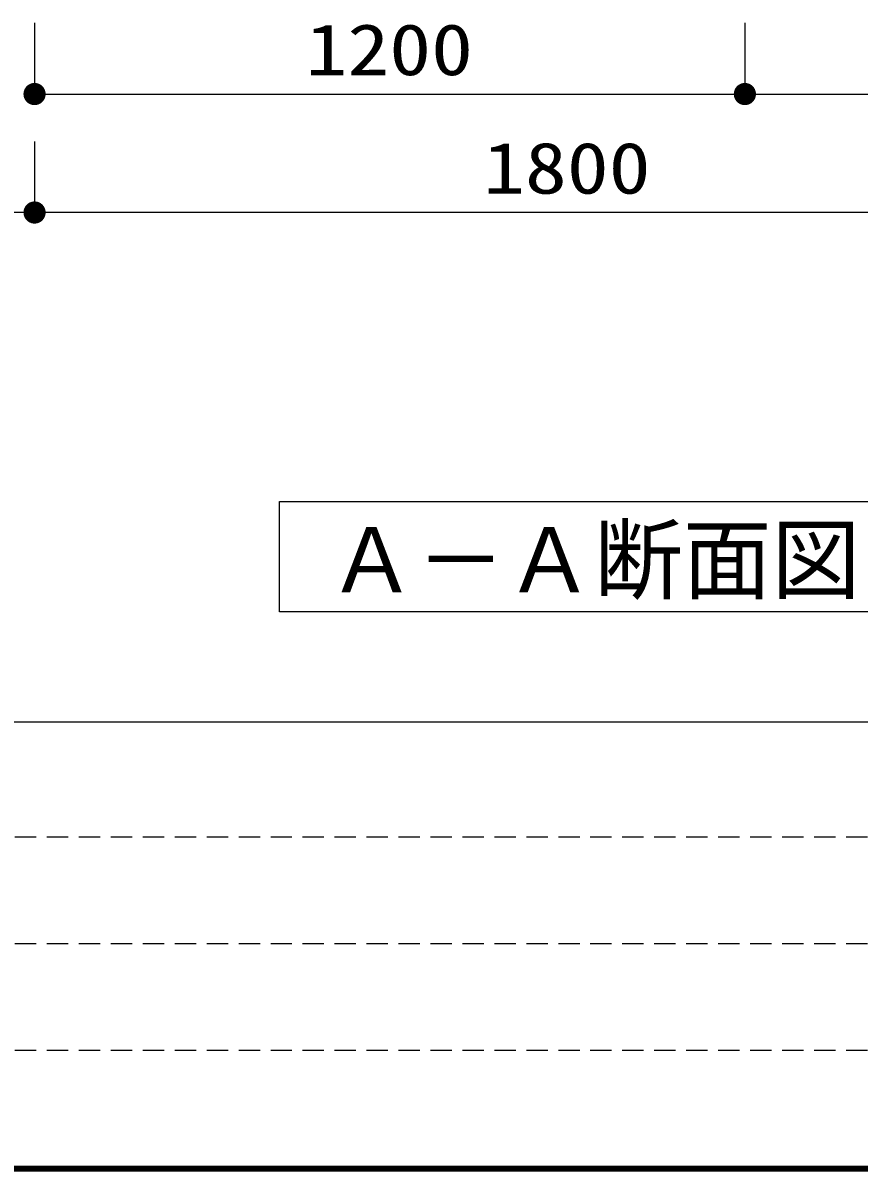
# Model space of a CAD drawing. Units: millimetres, scale not verified. Extents: x -8093 to 8093, y -5792 to 5792.
# Drawn here: x -6470 to -5057, y -5792 to -3854 of the extents above; entities that cross this region are included whole.
import ezdxf
from ezdxf.enums import TextEntityAlignment as Align

# ---------------------------------------------------------------- set-up
doc = ezdxf.new("R2010")
doc.units = ezdxf.units.MM
doc.header["$LTSCALE"] = 30
doc.linetypes.add('DASHED1', pattern=[1.8, 1.2, -0.6])
for name, color, linetype, lineweight in [('0-0_Axis_waku', 7, 'Continuous', 25), ('0-1_00クル-フ-0躯体', 3, 'Continuous', 25), ('0-4_00クル-フ-6寸法', 132, 'Continuous', 25)]:
    doc.layers.add(name, color=color, linetype=linetype, lineweight=lineweight)
doc.styles.add('ＭＳ ゴシック', font='')
doc.styles.get('ＭＳ ゴシック').set_extended_font_data('MS Gothic')

msp = doc.modelspace()

# ---------------------------------------------------------------- linework, layer by layer
at = {"layer": '0-0_Axis_waku'}
for p, q in [((-8085, -5034), (8085, -5034)), ((8093.4, -5792.4), (-8093.4, -5792.4)), ((8092.8, -5791.8), (-8092.8, -5791.8)), ((8092.2, -5791.2), (-8092.2, -5791.2)), ((8091.6, -5790.6), (-8091.6, -5790.6)), ((8091, -5790), (-8091, -5790)), ((8090.4, -5789.4), (-8090.4, -5789.4)), ((8089.8, -5788.8), (-8089.8, -5788.8)), ((8089.2, -5788.2), (-8089.2, -5788.2)), ((8088.6, -5787.6), (-8088.6, -5787.6)), ((8088, -5787), (-8088, -5787)), ((8087.4, -5786.4), (-8087.4, -5786.4)), ((8086.8, -5785.8), (-8086.8, -5785.8)), ((8086.2, -5785.2), (-8086.2, -5785.2)), ((8085.6, -5784.6), (-8085.6, -5784.6)), ((-8085, -5784), (8085, -5784))]:
    msp.add_line(p, q, dxfattribs=at)
at = {"layer": '0-0_Axis_waku', "linetype": 'DASHED1'}
for p, q in [((-75, -5229), (-8085, -5229)), ((-75, -5409), (-8085, -5409)), ((-75, -5589), (-8085, -5589))]:
    msp.add_line(p, q, dxfattribs=at)
at = {"layer": '0-1_00クル-フ-0躯体'}
msp.add_lwpolyline([(-4006.77, -4661.9), (-4006.77, -4848.21), (-6036.1, -4848.21), (-6036.1, -4661.9)], close=True, dxfattribs=at)
at = {"layer": '0-4_00クル-フ-6寸法', "color": 4}
for p, q in [((-6449.9, -3854.24), (-6449.9, -3974.24)), ((-5249.9, -3854.24), (-5249.9, -3974.24)), ((-5249.9, -3854.24), (-5249.9, -3974.24)), ((-6449.9, -3974.24), (-5249.9, -3974.24)), ((-5249.9, -3974.24), (-4649.9, -3974.24)), ((-6449.9, -4054.24), (-6449.9, -4174.24)), ((-6449.9, -4054.24), (-6449.9, -4174.24)), ((-6449.9, -4174.24), (-6509.9, -4174.24)), ((-4649.9, -4174.24), (-6449.9, -4174.24))]:
    msp.add_line(p, q, dxfattribs=at)
at = {"layer": '0-4_00クル-フ-6寸法'}
for points in [[(-6449.9, -3974.24), (-6468.65, -3974.24), (-6468.5, -3971.89)], [(-6449.9, -3974.24), (-6468.5, -3971.89), (-6468.06, -3969.58)], [(-6449.9, -3974.24), (-6468.06, -3969.58), (-6467.33, -3967.34)], [(-6449.9, -3974.24), (-6467.33, -3967.34), (-6466.33, -3965.21)], [(-6449.9, -3974.24), (-6466.33, -3965.21), (-6465.07, -3963.22)], [(-6449.9, -3974.24), (-6465.07, -3963.22), (-6463.57, -3961.4)], [(-6449.9, -3974.24), (-6463.57, -3961.4), (-6461.85, -3959.79)], [(-6449.9, -3974.24), (-6461.85, -3959.79), (-6459.95, -3958.41)], [(-6449.9, -3974.24), (-6459.95, -3958.41), (-6457.88, -3957.27)], [(-6449.9, -3974.24), (-6457.88, -3957.27), (-6455.69, -3956.41)], [(-6449.9, -3974.24), (-6455.69, -3956.41), (-6453.41, -3955.82)], [(-6449.9, -3974.24), (-6453.41, -3955.82), (-6451.08, -3955.53)], [(-6449.9, -3974.24), (-6451.08, -3955.53), (-6448.72, -3955.53)], [(-6449.9, -3974.24), (-6448.72, -3955.53), (-6446.39, -3955.82)], [(-6449.9, -3974.24), (-6446.39, -3955.82), (-6444.11, -3956.41)], [(-6449.9, -3974.24), (-6444.11, -3956.41), (-6441.92, -3957.27)], [(-6449.9, -3974.24), (-6441.92, -3957.27), (-6439.85, -3958.41)], [(-6449.9, -3974.24), (-6439.85, -3958.41), (-6437.95, -3959.79)], [(-6449.9, -3974.24), (-6437.95, -3959.79), (-6436.23, -3961.4)], [(-6449.9, -3974.24), (-6436.23, -3961.4), (-6434.73, -3963.22)], [(-6449.9, -3974.24), (-6434.73, -3963.22), (-6433.47, -3965.21)], [(-6449.9, -3974.24), (-6433.47, -3965.21), (-6432.47, -3967.34)], [(-6449.9, -3974.24), (-6432.47, -3967.34), (-6431.74, -3969.58)], [(-6449.9, -3974.24), (-6431.74, -3969.58), (-6431.3, -3971.89)], [(-6449.9, -3974.24), (-6431.3, -3971.89), (-6431.15, -3974.24)], [(-5249.9, -3974.24), (-5268.65, -3974.24), (-5268.5, -3971.89)], [(-5249.9, -3974.24), (-5268.65, -3974.24), (-5268.5, -3971.89)], [(-5249.9, -3974.24), (-5268.5, -3971.89), (-5268.06, -3969.58)], [(-5249.9, -3974.24), (-5268.5, -3971.89), (-5268.06, -3969.58)], [(-5249.9, -3974.24), (-5268.06, -3969.58), (-5267.33, -3967.34)], [(-5249.9, -3974.24), (-5268.06, -3969.58), (-5267.33, -3967.34)], [(-5249.9, -3974.24), (-5267.33, -3967.34), (-5266.33, -3965.21)], [(-5249.9, -3974.24), (-5267.33, -3967.34), (-5266.33, -3965.21)], [(-5249.9, -3974.24), (-5266.33, -3965.21), (-5265.07, -3963.22)], [(-5249.9, -3974.24), (-5266.33, -3965.21), (-5265.07, -3963.22)], [(-5249.9, -3974.24), (-5265.07, -3963.22), (-5263.57, -3961.4)], [(-5249.9, -3974.24), (-5265.07, -3963.22), (-5263.57, -3961.4)], [(-5249.9, -3974.24), (-5263.57, -3961.4), (-5261.85, -3959.79)], [(-5249.9, -3974.24), (-5263.57, -3961.4), (-5261.85, -3959.79)], [(-5249.9, -3974.24), (-5261.85, -3959.79), (-5259.95, -3958.41)], [(-5249.9, -3974.24), (-5261.85, -3959.79), (-5259.95, -3958.41)], [(-5249.9, -3974.24), (-5259.95, -3958.41), (-5257.88, -3957.27)], [(-5249.9, -3974.24), (-5259.95, -3958.41), (-5257.88, -3957.27)], [(-5249.9, -3974.24), (-5257.88, -3957.27), (-5255.69, -3956.41)], [(-5249.9, -3974.24), (-5257.88, -3957.27), (-5255.69, -3956.41)], [(-5249.9, -3974.24), (-5255.69, -3956.41), (-5253.41, -3955.82)], [(-5249.9, -3974.24), (-5255.69, -3956.41), (-5253.41, -3955.82)], [(-5249.9, -3974.24), (-5253.41, -3955.82), (-5251.08, -3955.53)], [(-5249.9, -3974.24), (-5253.41, -3955.82), (-5251.08, -3955.53)], [(-5249.9, -3974.24), (-5251.08, -3955.53), (-5248.72, -3955.53)], [(-5249.9, -3974.24), (-5251.08, -3955.53), (-5248.72, -3955.53)], [(-5249.9, -3974.24), (-5248.72, -3955.53), (-5246.39, -3955.82)], [(-5249.9, -3974.24), (-5248.72, -3955.53), (-5246.39, -3955.82)], [(-5249.9, -3974.24), (-5246.39, -3955.82), (-5244.11, -3956.41)], [(-5249.9, -3974.24), (-5246.39, -3955.82), (-5244.11, -3956.41)], [(-5249.9, -3974.24), (-5244.11, -3956.41), (-5241.92, -3957.27)], [(-5249.9, -3974.24), (-5244.11, -3956.41), (-5241.92, -3957.27)], [(-5249.9, -3974.24), (-5241.92, -3957.27), (-5239.85, -3958.41)], [(-5249.9, -3974.24), (-5241.92, -3957.27), (-5239.85, -3958.41)], [(-5249.9, -3974.24), (-5239.85, -3958.41), (-5237.95, -3959.79)], [(-5249.9, -3974.24), (-5239.85, -3958.41), (-5237.95, -3959.79)], [(-5249.9, -3974.24), (-5237.95, -3959.79), (-5236.23, -3961.4)], [(-5249.9, -3974.24), (-5237.95, -3959.79), (-5236.23, -3961.4)], [(-5249.9, -3974.24), (-5236.23, -3961.4), (-5234.73, -3963.22)], [(-5249.9, -3974.24), (-5236.23, -3961.4), (-5234.73, -3963.22)], [(-5249.9, -3974.24), (-5234.73, -3963.22), (-5233.47, -3965.21)], [(-5249.9, -3974.24), (-5234.73, -3963.22), (-5233.47, -3965.21)], [(-5249.9, -3974.24), (-5233.47, -3965.21), (-5232.47, -3967.34)], [(-5249.9, -3974.24), (-5233.47, -3965.21), (-5232.47, -3967.34)], [(-5249.9, -3974.24), (-5232.47, -3967.34), (-5231.74, -3969.58)], [(-5249.9, -3974.24), (-5232.47, -3967.34), (-5231.74, -3969.58)], [(-5249.9, -3974.24), (-5231.74, -3969.58), (-5231.3, -3971.89)], [(-5249.9, -3974.24), (-5231.74, -3969.58), (-5231.3, -3971.89)], [(-5249.9, -3974.24), (-5231.3, -3971.89), (-5231.15, -3974.24)], [(-5249.9, -3974.24), (-5231.3, -3971.89), (-5231.15, -3974.24)], [(-6449.9, -3974.24), (-6468.5, -3976.59), (-6468.65, -3974.24)], [(-6449.9, -3974.24), (-6468.06, -3978.9), (-6468.5, -3976.59)], [(-6449.9, -3974.24), (-6467.33, -3981.14), (-6468.06, -3978.9)], [(-6449.9, -3974.24), (-6466.33, -3983.27), (-6467.33, -3981.14)], [(-6449.9, -3974.24), (-6465.07, -3985.26), (-6466.33, -3983.27)], [(-6449.9, -3974.24), (-6463.57, -3987.07), (-6465.07, -3985.26)], [(-6449.9, -3974.24), (-6461.85, -3988.69), (-6463.57, -3987.07)], [(-6449.9, -3974.24), (-6459.95, -3990.07), (-6461.85, -3988.69)], [(-6449.9, -3974.24), (-6457.88, -3991.2), (-6459.95, -3990.07)], [(-6449.9, -3974.24), (-6455.69, -3992.07), (-6457.88, -3991.2)], [(-6449.9, -3974.24), (-6453.41, -3992.66), (-6455.69, -3992.07)], [(-6449.9, -3974.24), (-6451.08, -3992.95), (-6453.41, -3992.66)], [(-6449.9, -3974.24), (-6448.72, -3992.95), (-6451.08, -3992.95)], [(-6449.9, -3974.24), (-6446.39, -3992.66), (-6448.72, -3992.95)], [(-6449.9, -3974.24), (-6444.11, -3992.07), (-6446.39, -3992.66)], [(-6449.9, -3974.24), (-6441.92, -3991.2), (-6444.11, -3992.07)], [(-6449.9, -3974.24), (-6439.85, -3990.07), (-6441.92, -3991.2)], [(-6449.9, -3974.24), (-6437.95, -3988.69), (-6439.85, -3990.07)], [(-6449.9, -3974.24), (-6436.23, -3987.07), (-6437.95, -3988.69)], [(-6449.9, -3974.24), (-6434.73, -3985.26), (-6436.23, -3987.07)], [(-6449.9, -3974.24), (-6433.47, -3983.27), (-6434.73, -3985.26)], [(-6449.9, -3974.24), (-6432.47, -3981.14), (-6433.47, -3983.27)], [(-6449.9, -3974.24), (-6431.74, -3978.9), (-6432.47, -3981.14)], [(-6449.9, -3974.24), (-6431.3, -3976.59), (-6431.74, -3978.9)], [(-6449.9, -3974.24), (-6431.15, -3974.24), (-6431.3, -3976.59)], [(-5249.9, -3974.24), (-5268.5, -3976.59), (-5268.65, -3974.24)], [(-5249.9, -3974.24), (-5268.5, -3976.59), (-5268.65, -3974.24)], [(-5249.9, -3974.24), (-5268.06, -3978.9), (-5268.5, -3976.59)], [(-5249.9, -3974.24), (-5268.06, -3978.9), (-5268.5, -3976.59)], [(-5249.9, -3974.24), (-5267.33, -3981.14), (-5268.06, -3978.9)], [(-5249.9, -3974.24), (-5267.33, -3981.14), (-5268.06, -3978.9)], [(-5249.9, -3974.24), (-5266.33, -3983.27), (-5267.33, -3981.14)], [(-5249.9, -3974.24), (-5266.33, -3983.27), (-5267.33, -3981.14)], [(-5249.9, -3974.24), (-5265.07, -3985.26), (-5266.33, -3983.27)], [(-5249.9, -3974.24), (-5265.07, -3985.26), (-5266.33, -3983.27)], [(-5249.9, -3974.24), (-5263.57, -3987.07), (-5265.07, -3985.26)], [(-5249.9, -3974.24), (-5263.57, -3987.07), (-5265.07, -3985.26)], [(-5249.9, -3974.24), (-5261.85, -3988.69), (-5263.57, -3987.07)], [(-5249.9, -3974.24), (-5261.85, -3988.69), (-5263.57, -3987.07)], [(-5249.9, -3974.24), (-5259.95, -3990.07), (-5261.85, -3988.69)], [(-5249.9, -3974.24), (-5259.95, -3990.07), (-5261.85, -3988.69)], [(-5249.9, -3974.24), (-5257.88, -3991.2), (-5259.95, -3990.07)], [(-5249.9, -3974.24), (-5257.88, -3991.2), (-5259.95, -3990.07)], [(-5249.9, -3974.24), (-5255.69, -3992.07), (-5257.88, -3991.2)], [(-5249.9, -3974.24), (-5255.69, -3992.07), (-5257.88, -3991.2)], [(-5249.9, -3974.24), (-5253.41, -3992.66), (-5255.69, -3992.07)], [(-5249.9, -3974.24), (-5253.41, -3992.66), (-5255.69, -3992.07)], [(-5249.9, -3974.24), (-5251.08, -3992.95), (-5253.41, -3992.66)], [(-5249.9, -3974.24), (-5251.08, -3992.95), (-5253.41, -3992.66)], [(-5249.9, -3974.24), (-5248.72, -3992.95), (-5251.08, -3992.95)], [(-5249.9, -3974.24), (-5248.72, -3992.95), (-5251.08, -3992.95)], [(-5249.9, -3974.24), (-5246.39, -3992.66), (-5248.72, -3992.95)], [(-5249.9, -3974.24), (-5244.11, -3992.07), (-5246.39, -3992.66)], [(-5249.9, -3974.24), (-5241.92, -3991.2), (-5244.11, -3992.07)], [(-5249.9, -3974.24), (-5239.85, -3990.07), (-5241.92, -3991.2)], [(-5249.9, -3974.24), (-5237.95, -3988.69), (-5239.85, -3990.07)], [(-5249.9, -3974.24), (-5236.23, -3987.07), (-5237.95, -3988.69)], [(-5249.9, -3974.24), (-5234.73, -3985.26), (-5236.23, -3987.07)], [(-5249.9, -3974.24), (-5233.47, -3983.27), (-5234.73, -3985.26)], [(-5249.9, -3974.24), (-5232.47, -3981.14), (-5233.47, -3983.27)], [(-5249.9, -3974.24), (-5231.74, -3978.9), (-5232.47, -3981.14)], [(-5249.9, -3974.24), (-5231.3, -3976.59), (-5231.74, -3978.9)], [(-5249.9, -3974.24), (-5231.15, -3974.24), (-5231.3, -3976.59)], [(-5249.9, -3974.24), (-5246.39, -3992.66), (-5248.72, -3992.95)], [(-5249.9, -3974.24), (-5244.11, -3992.07), (-5246.39, -3992.66)], [(-5249.9, -3974.24), (-5241.92, -3991.2), (-5244.11, -3992.07)], [(-5249.9, -3974.24), (-5239.85, -3990.07), (-5241.92, -3991.2)], [(-5249.9, -3974.24), (-5237.95, -3988.69), (-5239.85, -3990.07)], [(-5249.9, -3974.24), (-5236.23, -3987.07), (-5237.95, -3988.69)], [(-5249.9, -3974.24), (-5234.73, -3985.26), (-5236.23, -3987.07)], [(-5249.9, -3974.24), (-5233.47, -3983.27), (-5234.73, -3985.26)], [(-5249.9, -3974.24), (-5232.47, -3981.14), (-5233.47, -3983.27)], [(-5249.9, -3974.24), (-5231.74, -3978.9), (-5232.47, -3981.14)], [(-5249.9, -3974.24), (-5231.3, -3976.59), (-5231.74, -3978.9)], [(-5249.9, -3974.24), (-5231.15, -3974.24), (-5231.3, -3976.59)], [(-6449.9, -4174.24), (-6467.33, -4167.34), (-6466.33, -4165.21)], [(-6449.9, -4174.24), (-6467.33, -4167.34), (-6466.33, -4165.21)], [(-6449.9, -4174.24), (-6466.33, -4165.21), (-6465.07, -4163.22)], [(-6449.9, -4174.24), (-6466.33, -4165.21), (-6465.07, -4163.22)], [(-6449.9, -4174.24), (-6465.07, -4163.22), (-6463.57, -4161.4)], [(-6449.9, -4174.24), (-6465.07, -4163.22), (-6463.57, -4161.4)], [(-6449.9, -4174.24), (-6463.57, -4161.4), (-6461.85, -4159.79)], [(-6449.9, -4174.24), (-6463.57, -4161.4), (-6461.85, -4159.79)], [(-6449.9, -4174.24), (-6461.85, -4159.79), (-6459.95, -4158.41)], [(-6449.9, -4174.24), (-6461.85, -4159.79), (-6459.95, -4158.41)], [(-6449.9, -4174.24), (-6459.95, -4158.41), (-6457.88, -4157.27)], [(-6449.9, -4174.24), (-6459.95, -4158.41), (-6457.88, -4157.27)], [(-6449.9, -4174.24), (-6457.88, -4157.27), (-6455.69, -4156.41)], [(-6449.9, -4174.24), (-6457.88, -4157.27), (-6455.69, -4156.41)], [(-6449.9, -4174.24), (-6455.69, -4156.41), (-6453.41, -4155.82)], [(-6449.9, -4174.24), (-6455.69, -4156.41), (-6453.41, -4155.82)], [(-6449.9, -4174.24), (-6453.41, -4155.82), (-6451.08, -4155.53)], [(-6449.9, -4174.24), (-6453.41, -4155.82), (-6451.08, -4155.53)], [(-6449.9, -4174.24), (-6451.08, -4155.53), (-6448.72, -4155.53)], [(-6449.9, -4174.24), (-6451.08, -4155.53), (-6448.72, -4155.53)], [(-6449.9, -4174.24), (-6448.72, -4155.53), (-6446.39, -4155.82)], [(-6449.9, -4174.24), (-6448.72, -4155.53), (-6446.39, -4155.82)], [(-6449.9, -4174.24), (-6446.39, -4155.82), (-6444.11, -4156.41)], [(-6449.9, -4174.24), (-6446.39, -4155.82), (-6444.11, -4156.41)], [(-6449.9, -4174.24), (-6444.11, -4156.41), (-6441.92, -4157.27)], [(-6449.9, -4174.24), (-6444.11, -4156.41), (-6441.92, -4157.27)], [(-6449.9, -4174.24), (-6441.92, -4157.27), (-6439.85, -4158.41)], [(-6449.9, -4174.24), (-6441.92, -4157.27), (-6439.85, -4158.41)], [(-6449.9, -4174.24), (-6439.85, -4158.41), (-6437.95, -4159.79)], [(-6449.9, -4174.24), (-6439.85, -4158.41), (-6437.95, -4159.79)], [(-6449.9, -4174.24), (-6437.95, -4159.79), (-6436.23, -4161.4)], [(-6449.9, -4174.24), (-6437.95, -4159.79), (-6436.23, -4161.4)], [(-6449.9, -4174.24), (-6436.23, -4161.4), (-6434.73, -4163.22)], [(-6449.9, -4174.24), (-6436.23, -4161.4), (-6434.73, -4163.22)], [(-6449.9, -4174.24), (-6434.73, -4163.22), (-6433.47, -4165.21)], [(-6449.9, -4174.24), (-6434.73, -4163.22), (-6433.47, -4165.21)], [(-6449.9, -4174.24), (-6433.47, -4165.21), (-6432.47, -4167.34)], [(-6449.9, -4174.24), (-6433.47, -4165.21), (-6432.47, -4167.34)], [(-6449.9, -4174.24), (-6468.65, -4174.24), (-6468.5, -4171.89)], [(-6449.9, -4174.24), (-6468.65, -4174.24), (-6468.5, -4171.89)], [(-6449.9, -4174.24), (-6468.5, -4176.59), (-6468.65, -4174.24)], [(-6449.9, -4174.24), (-6468.5, -4176.59), (-6468.65, -4174.24)], [(-6449.9, -4174.24), (-6468.5, -4171.89), (-6468.06, -4169.58)], [(-6449.9, -4174.24), (-6468.5, -4171.89), (-6468.06, -4169.58)], [(-6449.9, -4174.24), (-6468.06, -4178.9), (-6468.5, -4176.59)], [(-6449.9, -4174.24), (-6468.06, -4178.9), (-6468.5, -4176.59)], [(-6449.9, -4174.24), (-6468.06, -4169.58), (-6467.33, -4167.34)], [(-6449.9, -4174.24), (-6468.06, -4169.58), (-6467.33, -4167.34)], [(-6449.9, -4174.24), (-6467.33, -4181.14), (-6468.06, -4178.9)], [(-6449.9, -4174.24), (-6467.33, -4181.14), (-6468.06, -4178.9)], [(-6449.9, -4174.24), (-6466.33, -4183.27), (-6467.33, -4181.14)], [(-6449.9, -4174.24), (-6466.33, -4183.27), (-6467.33, -4181.14)], [(-6449.9, -4174.24), (-6465.07, -4185.26), (-6466.33, -4183.27)], [(-6449.9, -4174.24), (-6465.07, -4185.26), (-6466.33, -4183.27)], [(-6449.9, -4174.24), (-6463.57, -4187.07), (-6465.07, -4185.26)], [(-6449.9, -4174.24), (-6463.57, -4187.07), (-6465.07, -4185.26)], [(-6449.9, -4174.24), (-6461.85, -4188.69), (-6463.57, -4187.07)], [(-6449.9, -4174.24), (-6461.85, -4188.69), (-6463.57, -4187.07)], [(-6449.9, -4174.24), (-6459.95, -4190.07), (-6461.85, -4188.69)], [(-6449.9, -4174.24), (-6459.95, -4190.07), (-6461.85, -4188.69)], [(-6449.9, -4174.24), (-6457.88, -4191.2), (-6459.95, -4190.07)], [(-6449.9, -4174.24), (-6457.88, -4191.2), (-6459.95, -4190.07)], [(-6449.9, -4174.24), (-6455.69, -4192.07), (-6457.88, -4191.2)], [(-6449.9, -4174.24), (-6455.69, -4192.07), (-6457.88, -4191.2)], [(-6449.9, -4174.24), (-6453.41, -4192.66), (-6455.69, -4192.07)], [(-6449.9, -4174.24), (-6453.41, -4192.66), (-6455.69, -4192.07)], [(-6449.9, -4174.24), (-6451.08, -4192.95), (-6453.41, -4192.66)], [(-6449.9, -4174.24), (-6451.08, -4192.95), (-6453.41, -4192.66)], [(-6449.9, -4174.24), (-6448.72, -4192.95), (-6451.08, -4192.95)], [(-6449.9, -4174.24), (-6448.72, -4192.95), (-6451.08, -4192.95)], [(-6449.9, -4174.24), (-6432.47, -4167.34), (-6431.74, -4169.58)], [(-6449.9, -4174.24), (-6432.47, -4167.34), (-6431.74, -4169.58)], [(-6449.9, -4174.24), (-6431.74, -4169.58), (-6431.3, -4171.89)], [(-6449.9, -4174.24), (-6431.74, -4169.58), (-6431.3, -4171.89)], [(-6449.9, -4174.24), (-6431.3, -4171.89), (-6431.15, -4174.24)], [(-6449.9, -4174.24), (-6431.3, -4171.89), (-6431.15, -4174.24)], [(-6449.9, -4174.24), (-6446.39, -4192.66), (-6448.72, -4192.95)], [(-6449.9, -4174.24), (-6444.11, -4192.07), (-6446.39, -4192.66)], [(-6449.9, -4174.24), (-6441.92, -4191.2), (-6444.11, -4192.07)], [(-6449.9, -4174.24), (-6439.85, -4190.07), (-6441.92, -4191.2)], [(-6449.9, -4174.24), (-6437.95, -4188.69), (-6439.85, -4190.07)], [(-6449.9, -4174.24), (-6436.23, -4187.07), (-6437.95, -4188.69)], [(-6449.9, -4174.24), (-6434.73, -4185.26), (-6436.23, -4187.07)], [(-6449.9, -4174.24), (-6433.47, -4183.27), (-6434.73, -4185.26)], [(-6449.9, -4174.24), (-6432.47, -4181.14), (-6433.47, -4183.27)], [(-6449.9, -4174.24), (-6431.74, -4178.9), (-6432.47, -4181.14)], [(-6449.9, -4174.24), (-6431.3, -4176.59), (-6431.74, -4178.9)], [(-6449.9, -4174.24), (-6431.15, -4174.24), (-6431.3, -4176.59)], [(-6449.9, -4174.24), (-6446.39, -4192.66), (-6448.72, -4192.95)], [(-6449.9, -4174.24), (-6444.11, -4192.07), (-6446.39, -4192.66)], [(-6449.9, -4174.24), (-6441.92, -4191.2), (-6444.11, -4192.07)], [(-6449.9, -4174.24), (-6439.85, -4190.07), (-6441.92, -4191.2)], [(-6449.9, -4174.24), (-6437.95, -4188.69), (-6439.85, -4190.07)], [(-6449.9, -4174.24), (-6436.23, -4187.07), (-6437.95, -4188.69)], [(-6449.9, -4174.24), (-6434.73, -4185.26), (-6436.23, -4187.07)], [(-6449.9, -4174.24), (-6433.47, -4183.27), (-6434.73, -4185.26)], [(-6449.9, -4174.24), (-6432.47, -4181.14), (-6433.47, -4183.27)], [(-6449.9, -4174.24), (-6431.74, -4178.9), (-6432.47, -4181.14)], [(-6449.9, -4174.24), (-6431.3, -4176.59), (-6431.74, -4178.9)], [(-6449.9, -4174.24), (-6431.15, -4174.24), (-6431.3, -4176.59)]]:
    msp.add_solid(points, dxfattribs=at)

# ---------------------------------------------------------------- texts
at = {"layer": '0-1_00クル-フ-0躯体', "color": 4, "style": 'ＭＳ ゴシック'}
msp.add_text('Ａ－Ａ断面図', height=110, dxfattribs=at).set_placement((-5954.86, -4848.18), align=Align.BOTTOM_LEFT)
at = {"layer": '0-4_00クル-フ-6寸法', "color": 3, "style": 'ＭＳ ゴシック', "width": 1.2}
for s, p in [('1200', (-5992.19, -3968.39)), ('1800', (-5692.19, -4168.39))]:
    msp.add_text(s, height=86.66, dxfattribs=at).set_placement(p, align=Align.BOTTOM_LEFT)

doc.saveas('drawing.dxf')
